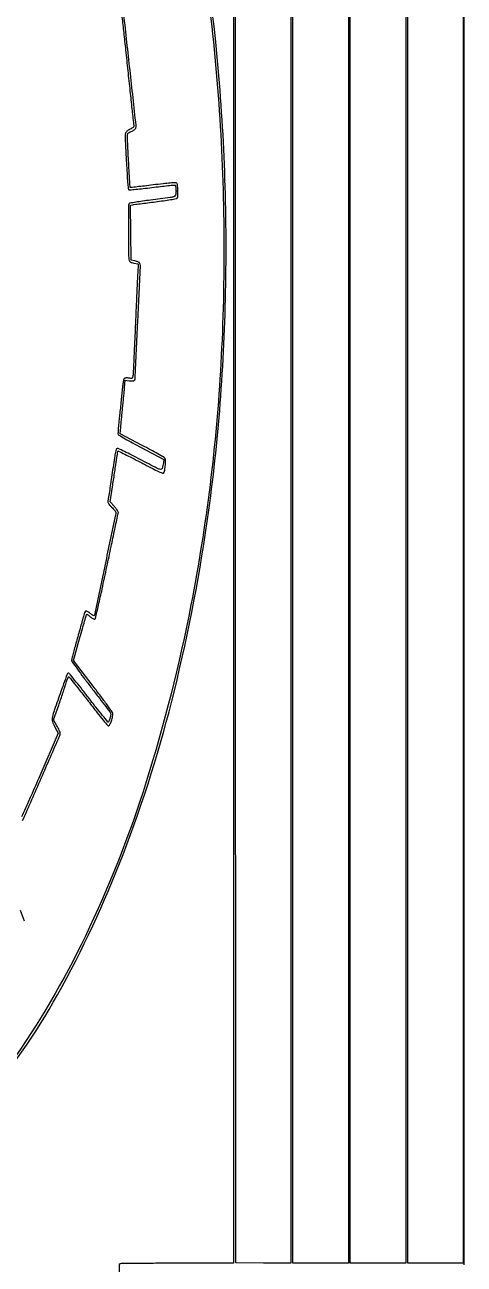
# Model space of a CAD drawing. Extents: x 0 to 4048, y 0 to 4048.
# Drawn here: x 3574 to 4048, y 1895 to 3231 of the extents above; entities that cross this region are included whole.
import ezdxf

# ---------------------------------------------------------------- set-up
doc = ezdxf.new("R2010")
doc.units = 0

msp = doc.modelspace()

# ---------------------------------------------------------------- linework, layer by layer
for points in [[(4048, 1894.5), (4048, 3659), (3956.581787, 3659, -0.00026), (3921.436362, 3659.018254, -0.000424), (3891.626462, 3659.074483, -0.000039), (3864.917205, 3659.14957, -0.046345), (3863.831787, 3659.253559, 0.04687), (3862.789579, 3659.352308, 0.000305), (3853.56465, 3659.354026, 0.001222), (3843.016152, 3659.323776, 0.000779), (3830.75, 3659.239512), (3799, 3658.971906), (3799, 2777.485953), (3799, 1896), (3738.581787, 1896, 0.00094), (3715.305983, 1895.956243, 0.001507), (3695.446775, 1895.821697, 0.000255), (3677.879653, 1895.640745, 0.089134), (3676.581787, 1895.393011, 0.310012), (3675.508059, 1893.834125, 0.000032), (3675.250621, 1755.264546, 0.00041)], [(3525.478862, 2066.564176, 0.052993), (3609.057343, 2185.318626, 0.034993), (3679.822531, 2336.644432, 0.031787), (3735.189586, 2513.181716, 0.025825), (3772.398903, 2708, 0.016269), (3785.313226, 2831.073226, 0.014542), (3790.827219, 2959.426271, 0.014406), (3788.885894, 3089.190095, 0.015135), (3779.442856, 3216.5, 0.026174), (3746.206799, 3426.938998, 0.033233)], [(3749.202151, 3401.987071, -0.031256), (3783.632962, 3138.726151, -0.030583), (3785.380222, 2866.144974, -0.03437), (3753.101126, 2606, -0.027762), (3704.844878, 2415.163198, -0.036478), (3638.869861, 2248.098682, -0.041166), (3558.671508, 2111.634614, -0.067097)], [(3571.521293, 2373.259477, 0.000129), (3591.591089, 2419.184982, 0.000263), (3611.287702, 2464.352823, 0.103035), (3612, 2467.772725, 0.098915), (3611.828633, 2468.630485, 0.008938), (3610.947937, 2470.644367, 0.011328), (3609.790167, 2473.024197, 0.008616), (3608.41851, 2475.579333), (3604.83702, 2481.983636), (3610.405971, 2497.741818, 0.001836), (3612.692502, 2504.288305, 0.001773), (3614.957705, 2510.927284, 0.001751), (3616.910999, 2516.786934, 0.006501), (3618.081008, 2520.5, -0.005974), (3618.940344, 2523.237207, -0.008276), (3619.780506, 2525.668617, -0.005535), (3620.537506, 2527.677803, -0.096483), (3620.909051, 2528.265504, -0.45167), (3621.456646, 2528.246979, -0.000942), (3627.495307, 2520.879673, -0.00481), (3634.332484, 2512.339651, -0.002864), (3642.316536, 2502.047285, 0.002552), (3651.882244, 2489.700122, 0.008282), (3658.403857, 2481.648748, 0.004469), (3663.299612, 2475.910193, 0.31536), (3664.456171, 2475.621555, 0.20473), (3665.651838, 2476.781621, 0.015846), (3667.280862, 2481.045467, 0.021997), (3668.607109, 2485.501755, 0.065815), (3668.967497, 2488.653907, 0.151797), (3668.545388, 2489.932376, 0.001414), (3662.680817, 2498.094859, 0.004605), (3655.787288, 2507.44978, 0.002942), (3647.611676, 2518.200933), (3626.288358, 2545.901867), (3633.272819, 2570.700933, -0.000804), (3635.974891, 2580.23614, -0.001305), (3638.304816, 2588.327804, -0.000159), (3640.402323, 2595.532887, -0.110199), (3640.595054, 2595.883081, -0.369879), (3640.860305, 2595.920358, -0.010856), (3641.871404, 2595.242434, -0.016854), (3643.086895, 2594.325955, -0.010193), (3644.465754, 2593.164212, 0.024463), (3645.913938, 2592.013064, 0.032291), (3647.343711, 2591.120365, 0.033751), (3648.579209, 2590.559554, 0.183271), (3649.301924, 2590.562365, 0.248223), (3650.046827, 2591.415491, 0.000819), (3653.330487, 2605.469398, 0.003611), (3657.263811, 2623.003486, 0.001438), (3662.414479, 2647.101117, -0.000151), (3666.976588, 2668.717225, -0.00024), (3670.898157, 2687.226596, -0.000048), (3674.362421, 2703.531162, -0.011581), (3674.711799, 2705.005919, 0.153486), (3674.657056, 2706.126423, 0.048714), (3673.919789, 2707.649713, 0.035643), (3672.567189, 2709.546876, 0.015351), (3670.514304, 2711.881254), (3665.8288, 2716.890437), (3668.40858, 2733.195218, 0.001126), (3669.50646, 2740.236743, 0.00087), (3670.67253, 2747.916886, 0.000879), (3671.736403, 2755.092991, 0.002111), (3672.492972, 2760.415458, -0.003229), (3673.101886, 2764.631466, -0.00503), (3673.686554, 2768.255451, -0.001659), (3674.232271, 2771.372229, -0.153373), (3674.443373, 2771.776706, -0.322187), (3674.846116, 2771.842539, -0.000505), (3681.742968, 2768.40526, -0.003463), (3689.517986, 2764.45298, -0.002099), (3698.667053, 2759.673439, 0.003229), (3709.324736, 2754.136428, 0.009229), (3716.830397, 2750.471502, 0.005221), (3722.473391, 2747.915299, 0.284206), (3723.585254, 2748.070754, 0.182073), (3724.644618, 2749.930139, 0.014962), (3725.3683, 2755.564187, 0.017082), (3725.727887, 2761.204557, 0.131252), (3725.125134, 2763.761502, 0.137425), (3724.15013, 2764.775784, 0.0024), (3717.496976, 2768.649005, 0.005865), (3709.627045, 2773.058054, 0.003851), (3700.466996, 2777.958515), (3676.74178, 2790.417029), (3677.355905, 2797.458515, -0.002049), (3677.688257, 2801.096864, -0.000642), (3678.215426, 2806.544064, -0.000642), (3678.819556, 2812.623602, -0.00071), (3679.419547, 2818.5, 0.000737), (3680.025392, 2824.436863, 0.000628), (3680.647143, 2830.698813, 0.000633), (3681.198322, 2836.396149, 0.001799), (3681.563105, 2840.368301), (3682.257147, 2848.236602), (3686.400984, 2847.668626, 0.018506), (3688.069608, 2847.502538, 0.021807), (3689.656712, 2847.473022, 0.021335), (3690.981425, 2847.562812, 0.112434), (3691.665309, 2847.800325, 0.245799), (3692.796663, 2849.728757, 0.000174), (3695.747421, 2910.937118, 0.000223), (3698.634032, 2971.821137, 0.175525), (3697.739009, 2974.708565, 0.111061), (3697.124157, 2975.228014, 0.024928), (3695.870133, 2975.803785, 0.024674), (3694.322348, 2976.336094, 0.02169), (3692.661943, 2976.739842), (3688.5, 2977.562554), (3688.235292, 3007.169177), (3687.970584, 3036.775801), (3690.235292, 3037.300769, -0.023043), (3691.86237, 3037.59971, -0.00075), (3698.444117, 3038.487822, -0.001437), (3706.214896, 3039.501789, -0.000998), (3715, 3040.604613, 0.00396), (3723.677598, 3041.746198, 0.006236), (3731.106439, 3042.878057, 0.002068), (3737.474719, 3043.956832, 0.200629), (3738.234687, 3044.441745, 0.146473), (3738.996794, 3046.772853, 0.013707), (3738.982669, 3052.877945, 0.011587), (3738.65642, 3059.039672, 0.209553), (3737.75, 3060.742314, 0.184107), (3736.51057, 3061.131604, 0.005092), (3730.78959, 3060.730543, 0.008131), (3723.107729, 3059.98744, 0.002965), (3712.254234, 3058.693858, -0.00178), (3702.931213, 3057.560278, -0.00291), (3695.019843, 3056.673564, -0.000415), (3688.005958, 3055.934635, -0.240525), (3687.631215, 3056.0791, -0.170385), (3687.370434, 3056.707723, -0.000075), (3686.074981, 3080.000158, -0.001063), (3684.979621, 3100.537603, -0.006725), (3684.584918, 3111, -0.037933), (3684.689973, 3113.035267, -0.131725), (3685.185801, 3114.243759, -0.104691), (3686.289809, 3115.194393, -0.019417), (3688.700163, 3116.398934, 0.022597), (3690.350566, 3117.236855, 0.026169), (3691.836834, 3118.183868, 0.026581), (3692.992713, 3119.104863, 0.120188), (3693.480092, 3119.808715, 0.119507), (3693.916175, 3123.18309, 0.000197), (3687.375178, 3182.537799, 0.000116), (3680.723015, 3242.555447, 0.227389)], [(3678.666419, 3239.736896, -0.000099), (3680.52626, 3222.985489, -0.0007), (3682.588565, 3204.136004, -0.000434), (3684.959648, 3182, 0.000313), (3687.329138, 3159.828007, 0.000497), (3689.387169, 3140.86132, 0.000095), (3691.222726, 3124.129763, 0.025377), (3691.454061, 3122.698112, -0.151921), (3691.366636, 3121.735716, -0.101871), (3690.74259, 3120.814029, -0.060843), (3689.478192, 3119.850737, -0.019317), (3687.38469, 3118.731715, 0.027329), (3685.491156, 3117.68025, 0.040207), (3683.967684, 3116.541425, 0.047633), (3682.888665, 3115.390863, 0.103422), (3682.361992, 3114.306154, 0.070627), (3682.086342, 3111.687689, 0.001989), (3682.541582, 3100.34453, 0.003265), (3683.314582, 3085.086597, 0.001156), (3684.614421, 3063.251404, 0.00823), (3684.895241, 3059.669063, 0.012463), (3685.268295, 3056.565145, 0.007191), (3685.678311, 3054.006895, 0.214167), (3686.037116, 3053.477061, 0.164084), (3686.754224, 3053.310436, 0.00094), (3693.720868, 3054.001303, 0.003843), (3701.695549, 3054.869256, 0.002418), (3711, 3056, -0.002682), (3720.310916, 3057.126534, -0.004241), (3728.306515, 3057.981773, -0.001142), (3735.265613, 3058.650443, -0.163196), (3736.056103, 3058.465326, -0.202498), (3736.426422, 3057.943998, -0.018156), (3736.72273, 3056.331504, -0.02135), (3736.931303, 3054.30832, -0.01501), (3737, 3052.020438, -0.064409), (3736.461785, 3047.859678, -0.248678), (3734.753769, 3046.006842, -0.052503), (3730.642344, 3045.028258, -0.001066), (3709.5, 3042.336679, 0.003322), (3700.995605, 3041.215003, 0.005141), (3693.66875, 3040.122174, 0.001799), (3687.382265, 3039.095123, 0.145512), (3686.5, 3038.663993, 0.209438), (3685.787084, 3037.04307, 0.000451), (3685.771943, 3009.396471, 0.001483), (3685.858162, 2983.430913, 0.051379), (3686.521694, 2977.365016, 0.101982), (3686.996587, 2976.286813, 0.1121), (3687.846669, 2975.527003, 0.070061), (3689.271465, 2974.980561, 0.019372), (3691.63213, 2974.532457), (3696.28389, 2973.834882), (3695.678584, 2963.667441, 0.003169), (3695.337669, 2957.256258, 0.000318), (3694.630586, 2941.946061, 0.000399), (3693.814097, 2923.699042, 0.000318), (3692.960933, 2904, -0.000686), (3692.117784, 2884.85874, -0.001067), (3691.332866, 2868.355825, -0.000296), (3690.609798, 2853.979404, -0.036394), (3690.384852, 2852.168766, -0.055614), (3689.984906, 2850.909263, -0.191646), (3689.383263, 2850.321757, -0.121587), (3688.352999, 2850.163071, -0.017254), (3686.210559, 2850.42938, 0.024586), (3684.697366, 2850.59499, 0.026824), (3683.218857, 2850.604176, 0.027647), (3681.964694, 2850.474915, 0.105922), (3681.236612, 2850.193323, 0.19996), (3680.612787, 2849.27358, 0.009093), (3679.905251, 2845.452353, 0.012169), (3679.179703, 2840.324694, 0.005189), (3678.447453, 2833.432709, -0.001008), (3677.75699, 2826.372595, -0.000678), (3676.941148, 2818.311046, -0.000682), (3676.13033, 2810.511024, -0.001353), (3675.462179, 2804.328299, 0.004688), (3674.941052, 2799.185137, 0.006802), (3674.585466, 2794.635598, 0.003738), (3674.366937, 2790.800575, 0.106776), (3674.527137, 2789.828299, 0.1695), (3675.200777, 2789.0475, 0.001491), (3682.091827, 2785.100543, 0.004943), (3690.117167, 2780.640061, 0.003144), (3699.542798, 2775.599081), (3724.034001, 2762.698162), (3723.449606, 2759.099081, -0.031905), (3722.085217, 2753.131163, -0.372184), (3720.223081, 2751.938512, -0.084602), (3716.763849, 2753.053286, -0.001333), (3698.359322, 2762.71036, 0.003833), (3689.237278, 2767.438809, 0.006053), (3681.334848, 2771.338829, 0.001932), (3674.47793, 2774.587735, 0.204018), (3673.463521, 2774.624375, 0.219243), (3672.398757, 2773.532292, 0.037619), (3671.618044, 2770.665413, 0.010657), (3670.600178, 2764.712909, 0.000449), (3667.455973, 2743.5, -0.001079), (3666.061112, 2734.170424, -0.001606), (3664.796509, 2726.01187, -0.000684), (3663.682764, 2719.037681, -0.033464), (3663.366944, 2717.668068, 0.154998), (3663.382228, 2716.577695, 0.063452), (3664.031336, 2715.228082, 0.042229), (3665.326184, 2713.557756, 0.015729), (3667.406608, 2711.434893, -0.014846), (3669.16575, 2709.646199, -0.019671), (3670.650691, 2707.911723, -0.017363), (3671.757611, 2706.406192, -0.150947), (3672, 2705.621591, -0.052038), (3671.731593, 2703.049609, -0.000058), (3660.403884, 2649.39834, -0.000023), (3648.911471, 2595.010572, -0.139547), (3648.446468, 2594.129448, -0.347104), (3648.16852, 2594.090359, -0.009711), (3647.065032, 2594.763714, -0.015894), (3645.743088, 2595.666354, -0.009743), (3644.241152, 2596.809004, 0.022425), (3642.690483, 2597.927812, 0.032159), (3641.216806, 2598.763524, 0.033351), (3639.984539, 2599.262719, 0.228472), (3639.353402, 2599.179557, 0.154847), (3638.851797, 2598.563434, 0.008513), (3637.965871, 2596.202745, 0.012539), (3637.015764, 2593.305835, 0.008788), (3636.085646, 2590, -0.002851), (3634.904601, 2585.602707, -0.000883), (3633.078232, 2578.999964, -0.000883), (3631.010277, 2571.625301, -0.000971), (3628.980652, 2564.489241, 0.003879), (3627.132032, 2557.842918, 0.005656), (3625.614784, 2551.955315, 0.002953), (3624.418808, 2546.960023, 0.09398), (3624.366592, 2545.708007, 0.120537), (3624.865622, 2544.47879, 0.001165), (3630.553415, 2536.643193, 0.003782), (3637.211238, 2527.65957, 0.00243), (3645.063221, 2517.335265, -0.000481), (3652.948239, 2507.050996, -0.000754), (3659.705976, 2498.191802, -0.000185), (3665.606006, 2490.426844, -0.029375), (3666.21244, 2489.522405, -0.168751), (3666.510182, 2488.035078, -0.019885), (3665.908456, 2484.662173, -0.022435), (3665.020315, 2481.339217, -0.113468), (3664.05315, 2479.696081, -0.450438), (3663.477186, 2479.715447, -0.001041), (3657.432612, 2487.059158, -0.005059), (3650.579399, 2495.595454, -0.003011), (3642.58377, 2505.890785, 0.003292), (3634.480575, 2516.312523, 0.005601), (3627.551211, 2524.904722, 0.001339), (3621.477559, 2532.225558, 0.320871), (3620.683733, 2532.432131, 0.218054), (3619.561596, 2531.286414, 0.000581), (3611.943828, 2510.052435, 0.00238), (3605.065602, 2490.516653, 0.037985), (3603.277132, 2483.734576, 0.082537), (3603.248809, 2482.088191, 0.039689), (3603.725069, 2480.02475, 0.02999), (3604.707583, 2477.462277, 0.013641), (3606.280211, 2474.234576), (3609.791948, 2467.5), (3590.043869, 2421.719334, -0.001462), (3580.521352, 2399.820237, -0.005921), (3574.521214, 2386.560532, -0.002947), (3570.14015, 2377.318774, -0.551889)], [(3675.040912, 1540.092981, 0.000039), (3675, 1013.593011, 0.000057)], [(3442.173847, 2107.817083, -0.000021), (3433.125328, 2153.826365, -0.000062)], [(3573.410315, 2264.722922, 0.001108), (3569.124468, 2276.246606, 0.003886)]]:
    msp.add_lwpolyline(points, format="xyb")
msp.add_lwpolyline([(3861, 2776.485119), (3861, 1895.970239), (3831.25, 1896.235119), (3801.5, 1896.5), (3801.244549, 2775.5, -0.000051), (3801.180669, 3112.638527, -0.000084), (3801.203393, 3396.660937, -0.000001), (3801.267891, 3654.685194, -0.090809), (3801.463164, 3655.75, -0.293195), (3802.371275, 3656.423166, -0.006465), (3808.087972, 3656.735405, -0.008562), (3816.648242, 3656.945265, -0.001847), (3831.468615, 3657), (3861, 3657)], format="xyb", close=True)
for points in [[(3923, 2776.5), (3923, 1896), (3893, 1896), (3863, 1896), (3863, 2776.5), (3863, 3657), (3893, 3657), (3923, 3657)], [(3985, 2776.5), (3985, 1896), (3955, 1896), (3925, 1896), (3925, 2776.5), (3925, 3657), (3955, 3657), (3985, 3657)], [(4047, 2776.5), (4047, 1896), (4017, 1896), (3987, 1896), (3987, 2776.5), (3987, 3657), (4017, 3657), (4047, 3657)]]:
    msp.add_lwpolyline(points, close=True)

doc.saveas('drawing.dxf')
